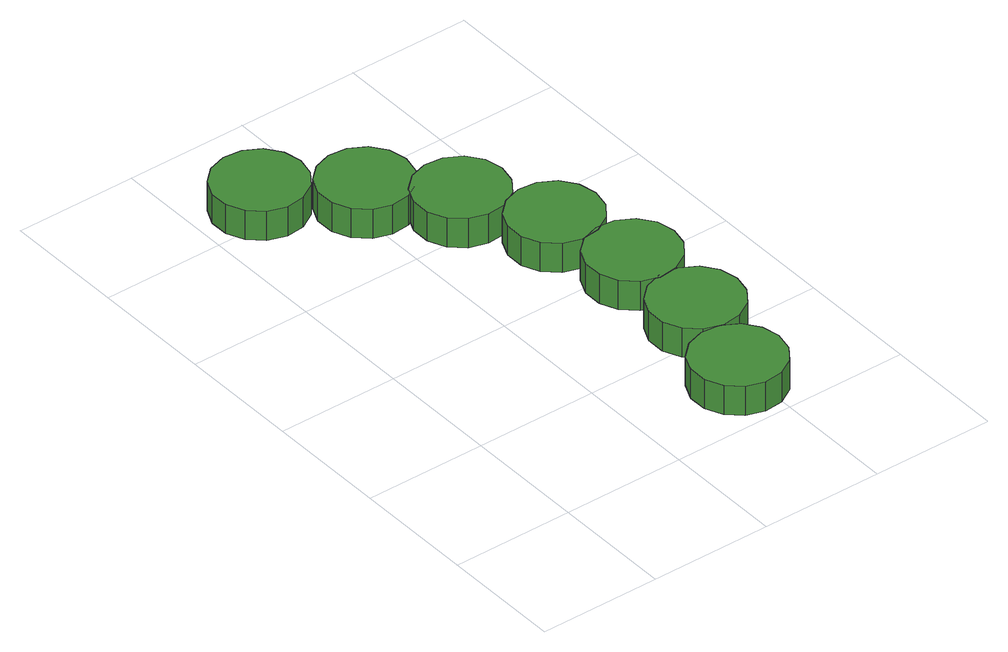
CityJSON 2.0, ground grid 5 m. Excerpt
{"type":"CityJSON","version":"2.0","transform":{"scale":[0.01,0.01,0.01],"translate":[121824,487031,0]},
"CityObjects":{
"tree1":{"type":"SolitaryVegetationObject","attributes":{"function":"something"},"geometry":[{"type":"MultiSurface","lod":"1","boundaries":[[[0,1,2,3,4,5,6,7,8,9,10,11,12,13,14]],[[15,16,17,18,19,20,21,22,23,24,25,26,27,28,29]],[[0,29,28,1]],[[1,28,27,2]],[[2,27,26,3]],[[3,26,25,4]],[[4,25,24,5]],[[5,24,23,6]],[[6,23,22,7]],[[7,22,21,8]],[[8,21,20,9]],[[9,20,19,10]],[[10,19,18,11]],[[11,18,17,12]],[[12,17,16,13]],[[13,16,15,14]],[[14,15,29,0]]]}]},
"tree2":{"type":"SolitaryVegetationObject","attributes":{"function":"something"},"geometry":[{"type":"MultiSurface","lod":"1","boundaries":[[[30,31,32,33,34,35,36,37,38,39,40,41,42,43,44]],[[45,46,47,48,49,50,51,52,53,54,55,56,57,58,59]],[[30,59,58,31]],[[31,58,57,32]],[[32,57,56,33]],[[33,56,55,34]],[[34,55,54,35]],[[35,54,53,36]],[[36,53,52,37]],[[37,52,51,38]],[[38,51,50,39]],[[39,50,49,40]],[[40,49,48,41]],[[41,48,47,42]],[[42,47,46,43]],[[43,46,45,44]],[[44,45,59,30]]]}]},
"tree3":{"type":"SolitaryVegetationObject","attributes":{"function":"something"},"geometry":[{"type":"MultiSurface","lod":"1","boundaries":[[[60,61,62,63,64,65,66,67,68,69,70,71,72,73,74]],[[75,76,77,78,79,80,81,82,83,84,85,86,87,88,89]],[[60,89,88,61]],[[61,88,87,62]],[[62,87,86,63]],[[63,86,85,64]],[[64,85,84,65]],[[65,84,83,66]],[[66,83,82,67]],[[67,82,81,68]],[[68,81,80,69]],[[69,80,79,70]],[[70,79,78,71]],[[71,78,77,72]],[[72,77,76,73]],[[73,76,75,74]],[[74,75,89,60]]]}]},
"tree4":{"type":"SolitaryVegetationObject","attributes":{"function":"something"},"geometry":[{"type":"MultiSurface","lod":"1","boundaries":[[[90,91,92,93,94,95,96,97,98,99,100,101,102,103,104]],[[105,106,107,108,109,110,111,112,113,114,115,116,117,118,119]],[[90,119,118,91]],[[91,118,117,92]],[[92,117,116,93]],[[93,116,115,94]],[[94,115,114,95]],[[95,114,113,96]],[[96,113,112,97]],[[97,112,111,98]],[[98,111,110,99]],[[99,110,109,100]],[[100,109,108,101]],[[101,108,107,102]],[[102,107,106,103]],[[103,106,105,104]],[[104,105,119,90]]]}]},
"tree5":{"type":"SolitaryVegetationObject","attributes":{"function":"something"},"geometry":[{"type":"MultiSurface","lod":"1","boundaries":[[[120,121,122,123,124,125,126,127,128,129,130,131,132,133,134]],[[135,136,137,138,139,140,141,142,143,144,145,146,147,148,149]],[[120,149,148,121]],[[121,148,147,122]],[[122,147,146,123]],[[123,146,145,124]],[[124,145,144,125]],[[125,144,143,126]],[[126,143,142,127]],[[127,142,141,128]],[[128,141,140,129]],[[129,140,139,130]],[[130,139,138,131]],[[131,138,137,132]],[[132,137,136,133]],[[133,136,135,134]],[[134,135,149,120]]]}]},
"tree6":{"type":"SolitaryVegetationObject","attributes":{"function":"something"},"geometry":[{"type":"MultiSurface","lod":"1","boundaries":[[[150,151,152,153,154,155,156,157,158,159,160,161,162,163,164]],[[165,166,167,168,169,170,171,172,173,174,175,176,177,178,179]],[[150,179,178,151]],[[151,178,177,152]],[[152,177,176,153]],[[153,176,175,154]],[[154,175,174,155]],[[155,174,173,156]],[[156,173,172,157]],[[157,172,171,158]],[[158,171,170,159]],[[159,170,169,160]],[[160,169,168,161]],[[161,168,167,162]],[[162,167,166,163]],[[163,166,165,164]],[[164,165,179,150]]]}]},
"tree7":{"type":"SolitaryVegetationObject","attributes":{"function":"something"},"geometry":[{"type":"MultiSurface","lod":"1","boundaries":[[[180,181,182,183,184,185,186,187,188,189,190,191,192,193,194]],[[195,196,197,198,199,200,201,202,203,204,205,206,207,208,209]],[[180,209,208,181]],[[181,208,207,182]],[[182,207,206,183]],[[183,206,205,184]],[[184,205,204,185]],[[185,204,203,186]],[[186,203,202,187]],[[187,202,201,188]],[[188,201,200,189]],[[189,200,199,190]],[[190,199,198,191]],[[191,198,197,192]],[[192,197,196,193]],[[193,196,195,194]],[[194,195,209,180]]]}]}
},
"vertices":[
[431,2076,157],[415,2151,157],[370,2214,157],[303,2252,157],[226,2260,157],[152,2237,157],[95,2185,157],[63,2114,157],[63,2037,157],[95,1966,157],[152,1915,157],[226,1891,157],[303,1899,157],[370,1937,157],[415,2000,157],[415,2000,28],[370,1937,28],[303,1899,28],[226,1891,28],[152,1915,28],[95,1966,28],[63,2037,28],[63,2114,28],[95,2185,28],[152,2237,28],[226,2260,28],[303,2252,28],[370,2214,28],[415,2151,28],[431,2076,28],
[1120,213,164],[1104,288,164],[1059,351,164],[992,390,164],[915,398,164],[841,374,164],[784,322,164],[752,251,164],[752,174,164],[784,104,164],[841,52,164],[915,28,164],[992,36,164],[1059,75,164],[1104,137,164],[1104,137,35],[1059,75,35],[992,36,35],[915,28,35],[841,52,35],[784,104,35],[752,174,35],[752,251,35],[784,322,35],[841,374,35],[915,398,35],[992,390,35],[1059,351,35],[1104,288,35],[1120,213,35],
[729,1851,160],[713,1927,160],[668,1989,160],[601,2028,160],[524,2036,160],[451,2012,160],[393,1960,160],[362,1890,160],[362,1812,160],[393,1742,160],[451,1690,160],[524,1666,160],[601,1674,160],[668,1713,160],[713,1775,160],[713,1775,31],[668,1713,31],[601,1674,31],[524,1666,31],[451,1690,31],[393,1742,31],[362,1812,31],[362,1890,31],[393,1960,31],[451,2012,31],[524,2036,31],[601,2028,31],[668,1989,31],[713,1927,31],[729,1851,31],
[1211,568,166],[1195,644,166],[1150,706,166],[1083,745,166],[1006,753,166],[932,729,166],[875,677,166],[843,607,166],[843,530,166],[875,459,166],[932,407,166],[1006,383,166],[1083,391,166],[1150,430,166],[1195,493,166],[1195,493,37],[1150,430,37],[1083,391,37],[1006,383,37],[932,407,37],[875,459,37],[843,530,37],[843,607,37],[875,677,37],[932,729,37],[1006,753,37],[1083,745,37],[1150,706,37],[1195,644,37],[1211,568,37],
[959,1594,164],[943,1669,164],[898,1732,164],[831,1770,164],[754,1778,164],[680,1755,164],[623,1703,164],[591,1632,164],[591,1555,164],[623,1484,164],[680,1433,164],[754,1409,164],[831,1417,164],[898,1455,164],[943,1518,164],[943,1518,35],[898,1455,35],[831,1417,35],[754,1409,35],[680,1433,35],[623,1484,35],[591,1555,35],[591,1632,35],[623,1703,35],[680,1755,35],[754,1778,35],[831,1770,35],[898,1732,35],[943,1669,35],[959,1594,35],
[1207,924,168],[1191,1000,168],[1145,1062,168],[1078,1101,168],[1001,1109,168],[928,1085,168],[870,1034,168],[839,963,168],[839,886,168],[870,815,168],[928,763,168],[1001,739,168],[1078,748,168],[1145,786,168],[1191,849,168],[1191,849,39],[1145,786,39],[1078,748,39],[1001,739,39],[928,763,39],[870,815,39],[839,886,39],[839,963,39],[870,1034,39],[928,1085,39],[1001,1109,39],[1078,1101,39],[1145,1062,39],[1191,1000,39],[1207,924,39],
[1127,1270,168],[1111,1345,168],[1066,1408,168],[999,1447,168],[922,1455,168],[848,1431,168],[791,1379,168],[760,1308,168],[760,1231,168],[791,1161,168],[848,1109,168],[922,1085,168],[999,1093,168],[1066,1132,168],[1111,1194,168],[1111,1194,39],[1066,1132,39],[999,1093,39],[922,1085,39],[848,1109,39],[791,1161,39],[760,1231,39],[760,1308,39],[791,1379,39],[848,1431,39],[922,1455,39],[999,1447,39],[1066,1408,39],[1111,1345,39],[1127,1270,39]
]}
